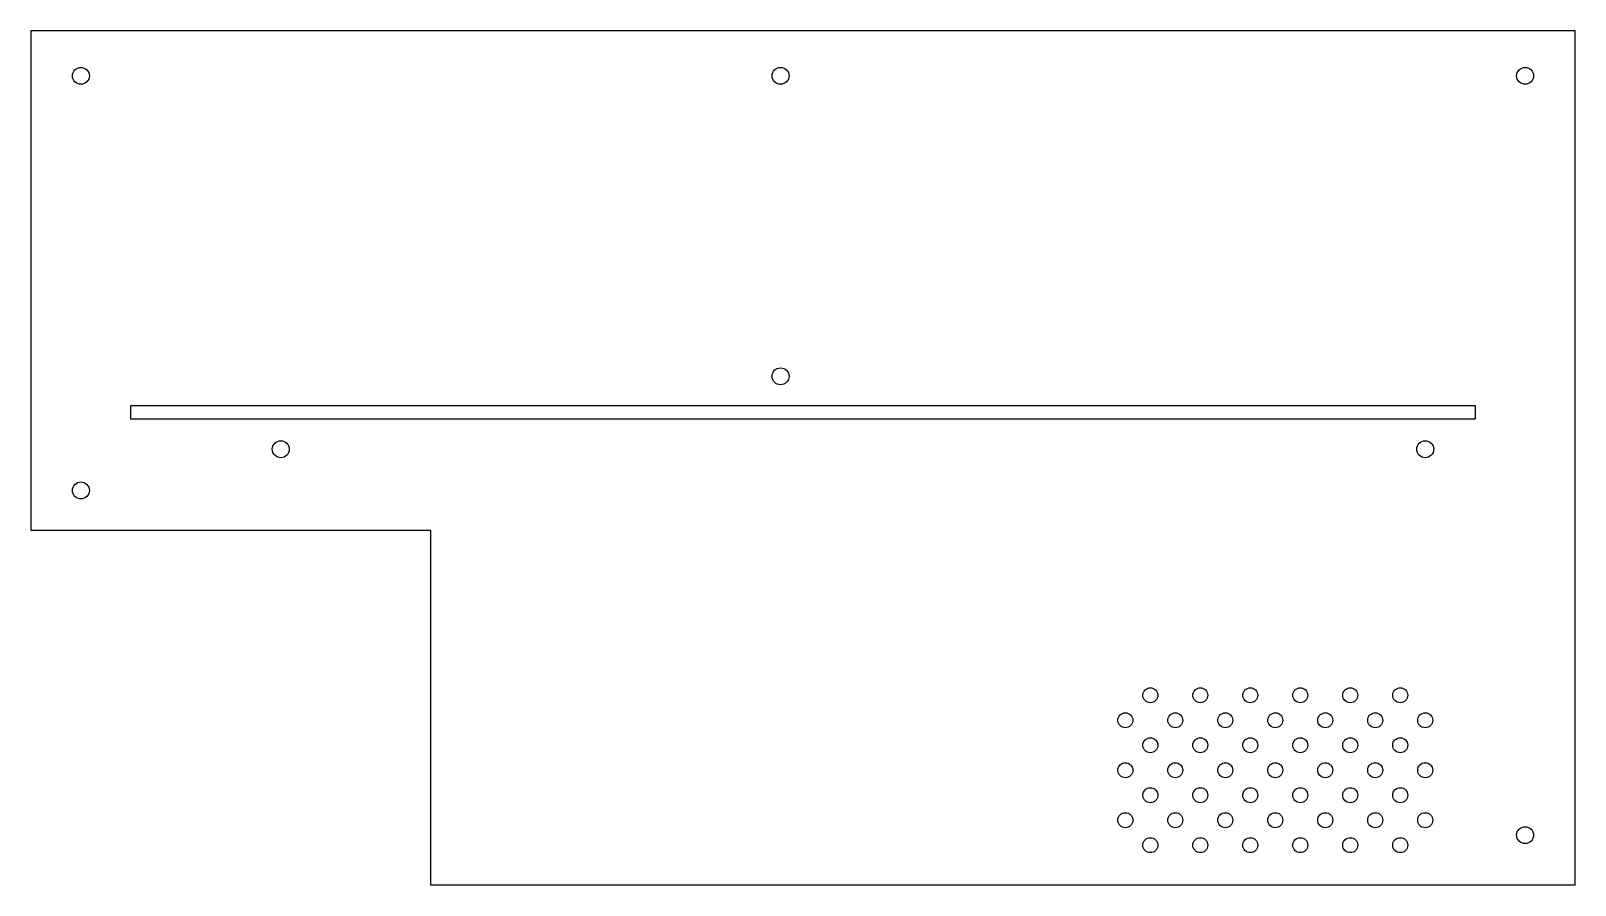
# Model space of a CAD drawing. Header units: millimetres. Extents: x 3 to 312, y -84 to 88.
import ezdxf

# ---------------------------------------------------------------- set-up
doc = ezdxf.new("R2010")
doc.units = ezdxf.units.MM

msp = doc.modelspace()

# ---------------------------------------------------------------- linework, layer by layer
at = {"color": 7, "linetype": 'Continuous', "lineweight": 25}
for p, q in [((3, 87.5), (3, -12.5)), ((312, 87.5), (3, 87.5)), ((312, -83.5), (312, 87.5)), ((23, 12.5), (292, 12.5)), ((23, 9.75), (23, 12.5)), ((292, 12.5), (292, 9.75)), ((292, 9.75), (23, 9.75)), ((83, -12.5), (3, -12.5)), ((83, -83.5), (83, -12.5)), ((312, -83.5), (83, -83.5))]:
    msp.add_line(p, q, dxfattribs=at)
for centre, radius in [((13, 78.5), 1.7), ((153, 78.5), 1.7), ((302, 78.5), 1.7), ((153, 18.35), 1.7), ((53, 3.75), 1.7), ((282, 3.75), 1.7), ((13, -4.5), 1.7), ((227, -45.5), 1.5), ((237, -45.5), 1.5), ((247, -45.5), 1.5), ((257, -45.5), 1.5), ((267, -45.5), 1.5), ((277, -45.5), 1.5), ((222, -50.5), 1.5), ((232, -50.5), 1.5), ((242, -50.5), 1.5), ((252, -50.5), 1.5), ((262, -50.5), 1.5), ((272, -50.5), 1.5), ((282, -50.5), 1.5), ((227, -55.5), 1.5), ((237, -55.5), 1.5), ((247, -55.5), 1.5), ((257, -55.5), 1.5), ((267, -55.5), 1.5), ((277, -55.5), 1.5), ((222, -60.5), 1.5), ((232, -60.5), 1.5), ((242, -60.5), 1.5), ((252, -60.5), 1.5), ((262, -60.5), 1.5), ((272, -60.5), 1.5), ((282, -60.5), 1.5), ((227, -65.5), 1.5), ((237, -65.5), 1.5), ((247, -65.5), 1.5), ((257, -65.5), 1.5), ((267, -65.5), 1.5), ((277, -65.5), 1.5), ((222, -70.5), 1.5), ((232, -70.5), 1.5), ((242, -70.5), 1.5), ((252, -70.5), 1.5), ((262, -70.5), 1.5), ((272, -70.5), 1.5), ((282, -70.5), 1.5), ((227, -75.5), 1.5), ((237, -75.5), 1.5), ((247, -75.5), 1.5), ((257, -75.5), 1.5), ((267, -75.5), 1.5), ((277, -75.5), 1.5), ((302, -73.5), 1.7)]:
    msp.add_circle(centre, radius, dxfattribs=at)

doc.saveas('drawing.dxf')
